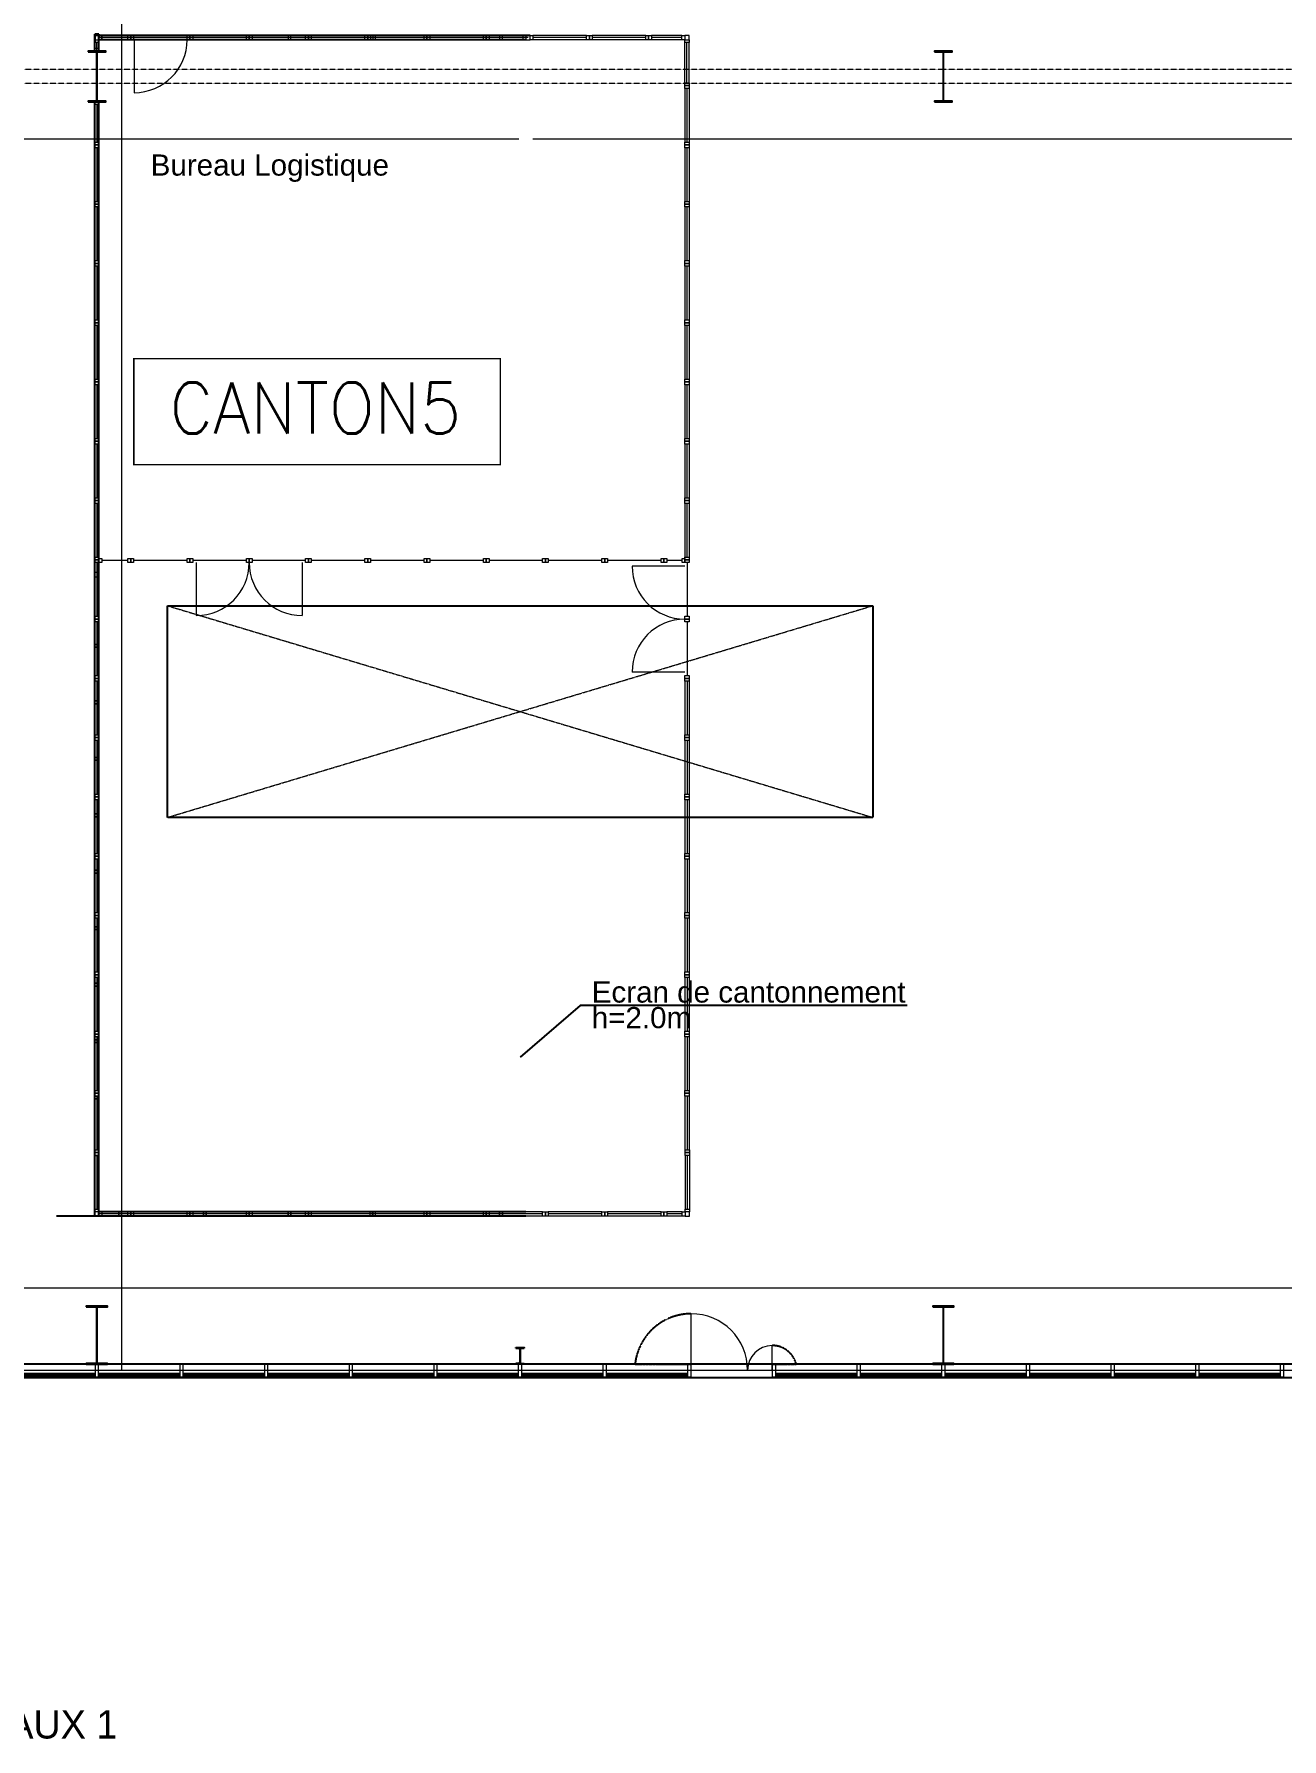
# Model space of a CAD drawing. Header units: metres. Extents: x 134472 to 303672, y 136880 to 366415.
# Drawn here: x 199207 to 216897, y 310791 to 334949 of the extents above; entities that cross this region are included whole.
import ezdxf
from ezdxf.enums import TextEntityAlignment as Align

# ---------------------------------------------------------------- set-up
doc = ezdxf.new("R2010")
doc.units = ezdxf.units.M
doc.header["$LTSCALE"] = 2
doc.header["$MEASUREMENT"] = 0
doc.linetypes.add('Planta_2$0$CACHE', pattern=[0.375, 0.25, -0.125])
doc.linetypes.add('STYLE_12', pattern=[0.46875, 0.3125, -0.15625])
for name, color, linetype in [('0.01', 8, 'Continuous'), ('0.1TEN', 133, 'Planta_2$0$CACHE'), ('1', 5, 'Continuous'), ('CFD-Text', 7, 'Continuous'), ('MOJI', 7, 'Continuous')]:
    doc.layers.add(name, color=color, linetype=linetype)
for name, color, linetype, lineweight in [('0.03', 151, 'Continuous', 5), ('0.03TEN', 8, 'STYLE_12', 5), ('0.10', 92, 'Continuous', 9), ('0.15', 5, 'Continuous', 15), ('0.30', 1, 'Continuous', 30), ('Bande blanche', 7, 'Continuous', 30)]:
    doc.layers.add(name, color=color, linetype=linetype, lineweight=lineweight)
doc.styles.add('A030-07$0$ROMANS', font='romans')
doc.styles.add('arial', font='arial.ttf')

# ---------------------------------------------------------------- blocks, each defined once
blk = doc.blocks.new('A$C40115CA1')
at = {"layer": '0.01', "flags": 128}
for points in [[(-3905, 0), (-7885, 0)], [(-3965, -60), (-7885, -60)], [(-3965, -16730), (-9965, -16730)]]:
    blk.add_lwpolyline(points, dxfattribs=at)
at = {"layer": '0.03'}
for p, q in [((-1100, 0), (-1532, 0, 0)), ((-9395, -245), (-9395, -100)), ((-8955, 0), (-9325, 0)), ((-8955, -30), (-9325, -30)), ((-8955, -60), (-9325, -60)), ((-8115, -30), (-8875, -30)), ((-8865, -60), (-8865, -810)), ((-7275, 0), (-8035, 0)), ((-7275, -30), (-8035, -30)), ((-7275, -60), (-8035, -60)), ((-6435, 0), (-7195, 0)), ((-6435, -30), (-7195, -30)), ((-6435, -60), (-7195, -60)), ((-5595, 0), (-6355, 0)), ((-5595, -30), (-6355, -30)), ((-5595, -60), (-6355, -60)), ((-4755, 0), (-5515, 0)), ((-4755, -30), (-5515, -30)), ((-4755, -60), (-5515, -60)), ((-3915, 0), (-4675, 0)), ((-3915, -30), (-4675, -30)), ((-3915, -60), (-4675, -60)), ((-3352, 0, 0), (-3835, 0)), ((-3352, -30, 0), (-3835, -30)), ((-3352, -60, 0), (-3835, -60)), ((-2452, 0, 0), (-3212, 0, 0)), ((-2452, -30, 0), (-3212, -30, 0)), ((-2452, -60, 0), (-3212, -60, 0)), ((-1612, 0, 0), (-2372, 0, 0)), ((-1612, -30, 0), (-2372, -30, 0)), ((-1612, -60, 0), (-2372, -60, 0)), ((-1100, -30), (-1532, -30, 0)), ((-1100, -60), (-1532, -60, 0)), ((-1060, -670), (-1060, -100)), ((-1030, -670), (-1030, -100)), ((-1000, -670), (-1000, -100)), ((-1060, -750), (-1060, -1510)), ((-1030, -750), (-1030, -1510)), ((-1000, -750), (-1000, -1510)), ((-9425, -980), (-9425, -1510)), ((-9395, -980), (-9395, -1510)), ((-9365, -980), (-9365, -1510)), ((-9425, -1590), (-9425, -2350)), ((-9395, -1590), (-9395, -2350)), ((-9365, -1590), (-9365, -2350)), ((-1060, -1590), (-1060, -2350)), ((-1030, -1590), (-1030, -2350)), ((-1000, -1590), (-1000, -2350)), ((-9425, -2430), (-9425, -3190)), ((-9395, -2430), (-9395, -3190)), ((-9365, -2430), (-9365, -3190)), ((-1060, -2430), (-1060, -3190)), ((-1030, -2430), (-1030, -3190)), ((-1000, -2430), (-1000, -3190)), ((-9425, -3270), (-9425, -4030)), ((-9395, -3270), (-9395, -4030)), ((-9365, -3270), (-9365, -4030)), ((-1060, -3270), (-1060, -4030)), ((-1030, -3270), (-1030, -4030)), ((-1000, -3270), (-1000, -4030)), ((-9425, -4110), (-9425, -4870)), ((-9395, -4110), (-9395, -4870)), ((-9365, -4110), (-9365, -4870)), ((-1060, -4110), (-1060, -4870)), ((-1030, -4110), (-1030, -4870)), ((-1000, -4110), (-1000, -4870)), ((-9425, -4950), (-9425, -5710)), ((-9395, -4950), (-9395, -5710)), ((-9365, -4950), (-9365, -5710)), ((-1060, -4950), (-1060, -5710)), ((-1030, -4950), (-1030, -5710)), ((-1000, -4950), (-1000, -5710)), ((-9425, -5790), (-9425, -6550)), ((-9395, -5790), (-9395, -6550)), ((-9365, -5790), (-9365, -6550)), ((-1060, -5790), (-1060, -6550)), ((-1030, -5790), (-1030, -6550)), ((-1000, -5790), (-1000, -6550)), ((-9425, -6630), (-9425, -7390)), ((-9395, -6630), (-9395, -7390)), ((-9365, -6630), (-9365, -7390)), ((-1057, -6630, 0), (-1057, -7390, 0)), ((-1030, -6630), (-1030, -7390)), ((-997, -6630, 0), (-997, -7390, 0)), ((-9425, -7470), (-9425, -8230)), ((-9395, -7470), (-9395, -8230)), ((-9365, -7470), (-9365, -8230)), ((-8955, -7440), (-9325, -7440)), ((-8115, -7440), (-8875, -7440)), ((-7275, -7440), (-8035, -7440)), ((-7985, -7470), (-7985, -8220)), ((-6435, -7440), (-7195, -7440)), ((-6485, -7470), (-6485, -8220)), ((-5595, -7440), (-6355, -7440)), ((-4755, -7440), (-5515, -7440)), ((-3915, -7440), (-4675, -7440)), ((-3075, -7440), (-3835, -7440)), ((-2235, -7440), (-2995, -7440)), ((-1395, -7440), (-2155, -7440)), ((-1097, -7440), (-1315, -7440)), ((-1027, -7470, 0), (-1027, -8230, 0)), ((-1057, -7520, 0), (-1807, -7520, 0)), ((-9425, -8310), (-9425, -9070)), ((-9395, -8310), (-9395, -9070)), ((-9365, -8310), (-9365, -9070)), ((-1027, -8310, 0), (-1027, -9070, 0)), ((-9425, -9150), (-9425, -9910)), ((-9395, -9150), (-9395, -9910)), ((-9365, -9150), (-9365, -9910)), ((-1057, -9020, 0), (-1807, -9020, 0)), ((-1057, -9150, 0), (-1057, -9910, 0)), ((-1027, -9150, 0), (-1027, -9910, 0)), ((-997, -9150, 0), (-997, -9910, 0)), ((-9425, -9990), (-9425, -10750)), ((-9395, -9990), (-9395, -10750)), ((-9365, -9990), (-9365, -10750)), ((-1057, -9990, 0), (-1057, -10750, 0)), ((-1027, -9990, 0), (-1027, -10750, 0)), ((-997, -9990, 0), (-997, -10750, 0)), ((-9425, -10830), (-9425, -11590)), ((-9395, -10830), (-9395, -11590)), ((-9365, -10830), (-9365, -11590)), ((-1057, -10830, 0), (-1057, -11590, 0)), ((-1027, -10830, 0), (-1027, -11590, 0)), ((-997, -10830, 0), (-997, -11590, 0)), ((-9425, -11670), (-9425, -12430)), ((-9395, -11670), (-9395, -12430)), ((-9365, -11670), (-9365, -12430)), ((-1057, -11670, 0), (-1057, -12430, 0)), ((-1027, -11670, 0), (-1027, -12430, 0)), ((-997, -11670, 0), (-997, -12430, 0)), ((-9425, -12510), (-9425, -13270)), ((-9395, -12510), (-9395, -13270)), ((-9365, -12510), (-9365, -13270)), ((-1057, -12510, 0), (-1057, -13270, 0)), ((-1027, -12510, 0), (-1027, -13270, 0)), ((-997, -12510, 0), (-997, -13270, 0)), ((-9425, -13350), (-9425, -14110)), ((-9395, -13350), (-9395, -14110)), ((-9365, -13350), (-9365, -14110)), ((-1057, -13350, 0), (-1057, -14110, 0)), ((-1027, -13350, 0), (-1027, -14110, 0)), ((-997, -13350, 0), (-997, -14110, 0)), ((-9425, -14190), (-9425, -14950)), ((-9395, -14190), (-9395, -14950)), ((-9365, -14190), (-9365, -14950)), ((-1057, -14190, 0), (-1057, -14950, 0)), ((-1027, -14190, 0), (-1027, -14950, 0)), ((-997, -14190, 0), (-997, -14950, 0)), ((-9425, -15030), (-9425, -15790)), ((-9395, -15030), (-9395, -15790)), ((-9365, -15030), (-9365, -15790)), ((-1057, -15030, 0), (-1057, -15790, 0)), ((-1025, -15030), (-1025, -15790)), ((-997, -15030, 0), (-997, -15790, 0)), ((-9425, -15870), (-9425, -16630)), ((-9395, -15870), (-9395, -16630)), ((-9365, -15870), (-9365, -16630)), ((-1055, -15870), (-1055, -16630)), ((-1025, -15870), (-1025, -16630)), ((-995, -15870), (-995, -16630)), ((-8955, -16670), (-9325, -16670)), ((-8955, -16700), (-9325, -16700)), ((-8955, -16730), (-9325, -16730)), ((-8115, -16670), (-8875, -16670)), ((-8115, -16700), (-8875, -16700)), ((-8115, -16730), (-8875, -16730)), ((-7275, -16670), (-8035, -16670)), ((-7275, -16700), (-8035, -16700)), ((-7275, -16730), (-8035, -16730)), ((-6435, -16670), (-7195, -16670)), ((-6435, -16700), (-7195, -16700)), ((-6435, -16730), (-7195, -16730)), ((-5525, -16670), (-6355, -16670)), ((-5525, -16700), (-6355, -16700)), ((-5525, -16730), (-6355, -16730)), ((-4755, -16670), (-5445, -16670)), ((-4755, -16700), (-5445, -16700)), ((-4755, -16730), (-5445, -16730)), ((-3915, -16670), (-4675, -16670)), ((-3915, -16700), (-4675, -16700)), ((-3915, -16730), (-4675, -16730)), ((-3075, -16670), (-3835, -16670)), ((-3075, -16700), (-3835, -16700)), ((-3075, -16730), (-3835, -16730)), ((-2235, -16670), (-2995, -16670)), ((-2235, -16700), (-2995, -16700)), ((-2235, -16730), (-2995, -16730)), ((-1395, -16670), (-2155, -16670)), ((-1395, -16700), (-2155, -16700)), ((-1395, -16730), (-2155, -16730)), ((-1095, -16670), (-1315, -16670)), ((-1095, -16700), (-1315, -16700)), ((-1095, -16730), (-1315, -16730))]:
    blk.add_line(p, q, dxfattribs=at)
for centre, start, end in [((-8865, -60), 270, 0), ((-7985, -7470), 270, 0), ((-6485, -7470), 180, 270), ((-1057, -7520, 0), 180, 270), ((-1057, -9020, 0), 90, 180)]:
    blk.add_arc(centre, 750, start, end, dxfattribs=at)
at = {"layer": '0.15'}
for p, q in [((-9425, -100), (-9425, -60)), ((-9425, -60), (-9365, -60)), ((-9365, -100), (-9425, -100)), ((-9425, -220), (-9425, -180)), ((-9425, -180), (-9365, -180)), ((-9365, -220), (-9425, -220)), ((-9365, -60), (-9365, 0)), ((-9365, 0), (-9325, 0)), ((-9365, -60), (-9365, -100)), ((-9325, -60), (-9365, -60)), ((-9365, -180), (-9365, -220)), ((-9325, 0), (-9325, -60)), ((-8955, -60), (-8955, 0)), ((-8955, 0), (-8915, 0)), ((-8915, -60), (-8955, -60)), ((-8915, 0), (-8915, -60)), ((-9425, -980), (-9425, -940)), ((-9425, -940), (-9365, -940)), ((-9365, -940), (-9365, -980)), ((-9365, -980), (-9425, -980)), ((-9425, -1550), (-9425, -1510)), ((-9425, -1510), (-9365, -1510)), ((-9365, -1550), (-9425, -1550)), ((-9365, -1510), (-9365, -1550)), ((-9365, -16730), (-9365, -16670)), ((-9365, -16670), (-9325, -16670)), ((-9325, -16730), (-9365, -16730)), ((-9325, -16670), (-9325, -16730)), ((-8955, -16730), (-8955, -16670)), ((-8955, -16670), (-8915, -16670)), ((-8915, -16730), (-8955, -16730)), ((-8915, -16670), (-8915, -16730))]:
    blk.add_line(p, q, dxfattribs=at)
for points in [[(-1060, -60), (-1100, -60), (-1100, 0), (-1060, 0)], [(-1000, 0), (-1060, 0), (-1060, -60), (-1000, -60)], [(-9365, 0), (-9425, 0), (-9425, -60), (-9365, -60)], [(-8875, -60), (-8915, -60), (-8915, 0), (-8875, 0)], [(-8075, -60), (-8115, -60), (-8115, 0), (-8075, 0)], [(-8035, -60), (-8075, -60), (-8075, 0), (-8035, 0)], [(-7235, -60), (-7275, -60), (-7275, 0), (-7235, 0)], [(-7195, -60), (-7235, -60), (-7235, 0), (-7195, 0)], [(-6395, -60), (-6435, -60), (-6435, 0), (-6395, 0)], [(-6355, -60), (-6395, -60), (-6395, 0), (-6355, 0)], [(-5555, -60), (-5595, -60), (-5595, 0), (-5555, 0)], [(-5515, -60), (-5555, -60), (-5555, 0), (-5515, 0)], [(-4715, -60), (-4755, -60), (-4755, 0), (-4715, 0)], [(-4675, -60), (-4715, -60), (-4715, 0), (-4675, 0)], [(-3875, -60), (-3915, -60), (-3915, 0), (-3875, 0)], [(-3835, -60), (-3875, -60), (-3875, 0), (-3835, 0)], [(-1060, -100), (-1060, -60), (-1000, -60), (-1000, -100)], [(-1060, -710), (-1060, -670), (-1000, -670), (-1000, -710)], [(-1000, -710), (-1000, -750), (-1060, -750), (-1060, -710)], [(-9365, -1550), (-9365, -1590), (-9425, -1590), (-9425, -1550)], [(-1000, -1510), (-1000, -1550), (-1060, -1550), (-1060, -1510)], [(-1000, -1550), (-1000, -1590), (-1060, -1590), (-1060, -1550)], [(-9365, -2350), (-9365, -2390), (-9425, -2390), (-9425, -2350)], [(-9365, -2390), (-9365, -2430), (-9425, -2430), (-9425, -2390)], [(-1000, -2350), (-1000, -2390), (-1060, -2390), (-1060, -2350)], [(-1000, -2390), (-1000, -2430), (-1060, -2430), (-1060, -2390)], [(-9365, -3190), (-9365, -3230), (-9425, -3230), (-9425, -3190)], [(-9365, -3230), (-9365, -3270), (-9425, -3270), (-9425, -3230)], [(-1000, -3190), (-1000, -3230), (-1060, -3230), (-1060, -3190)], [(-1000, -3230), (-1000, -3270), (-1060, -3270), (-1060, -3230)], [(-9365, -4030), (-9365, -4070), (-9425, -4070), (-9425, -4030)], [(-9365, -4070), (-9365, -4110), (-9425, -4110), (-9425, -4070)], [(-1000, -4030), (-1000, -4070), (-1060, -4070), (-1060, -4030)], [(-1000, -4070), (-1000, -4110), (-1060, -4110), (-1060, -4070)], [(-9365, -4870), (-9365, -4910), (-9425, -4910), (-9425, -4870)], [(-9365, -4910), (-9365, -4950), (-9425, -4950), (-9425, -4910)], [(-1000, -4870), (-1000, -4910), (-1060, -4910), (-1060, -4870)], [(-1000, -4910), (-1000, -4950), (-1060, -4950), (-1060, -4910)], [(-9365, -5710), (-9365, -5750), (-9425, -5750), (-9425, -5710)], [(-9365, -5750), (-9365, -5790), (-9425, -5790), (-9425, -5750)], [(-1000, -5710), (-1000, -5750), (-1060, -5750), (-1060, -5710)], [(-1000, -5750), (-1000, -5790), (-1060, -5790), (-1060, -5750)], [(-9365, -6550), (-9365, -6590), (-9425, -6590), (-9425, -6550)], [(-9365, -6590), (-9365, -6630), (-9425, -6630), (-9425, -6590)], [(-1000, -6550), (-1000, -6590), (-1060, -6590), (-1060, -6550)], [(-1000, -6590), (-1000, -6630), (-1060, -6630), (-1060, -6590)], [(-9365, -7390), (-9365, -7430), (-9425, -7430), (-9425, -7390)], [(-9365, -7430), (-9365, -7470), (-9425, -7470), (-9425, -7430)], [(-9325, -7470), (-9365, -7470), (-9365, -7410), (-9325, -7410)], [(-8915, -7470), (-8955, -7470), (-8955, -7410), (-8915, -7410)], [(-8875, -7470), (-8915, -7470), (-8915, -7410), (-8875, -7410)], [(-8075, -7470), (-8115, -7470), (-8115, -7410), (-8075, -7410)], [(-8035, -7470), (-8075, -7470), (-8075, -7410), (-8035, -7410)], [(-7235, -7470), (-7275, -7470), (-7275, -7410), (-7235, -7410)], [(-7195, -7470), (-7235, -7470), (-7235, -7410), (-7195, -7410)], [(-6395, -7470), (-6435, -7470), (-6435, -7410), (-6395, -7410)], [(-6355, -7470), (-6395, -7470), (-6395, -7410), (-6355, -7410)], [(-5555, -7470), (-5595, -7470), (-5595, -7410), (-5555, -7410)], [(-5515, -7470), (-5555, -7470), (-5555, -7410), (-5515, -7410)], [(-4715, -7470), (-4755, -7470), (-4755, -7410), (-4715, -7410)], [(-4675, -7470), (-4715, -7470), (-4715, -7410), (-4675, -7410)], [(-3875, -7470), (-3915, -7470), (-3915, -7410), (-3875, -7410)], [(-3835, -7470), (-3875, -7470), (-3875, -7410), (-3835, -7410)], [(-3035, -7470), (-3075, -7470), (-3075, -7410), (-3035, -7410)], [(-2995, -7470), (-3035, -7470), (-3035, -7410), (-2995, -7410)], [(-2195, -7470), (-2235, -7470), (-2235, -7410), (-2195, -7410)], [(-2155, -7470), (-2195, -7470), (-2195, -7410), (-2155, -7410)], [(-1355, -7470), (-1395, -7470), (-1395, -7410), (-1355, -7410)], [(-1315, -7470), (-1355, -7470), (-1355, -7410), (-1315, -7410)], [(-9365, -8230), (-9365, -8270), (-9425, -8270), (-9425, -8230)], [(-9365, -8270), (-9365, -8310), (-9425, -8310), (-9425, -8270)], [(-9365, -9070), (-9365, -9110), (-9425, -9110), (-9425, -9070)], [(-9365, -9110), (-9365, -9150), (-9425, -9150), (-9425, -9110)], [(-9365, -9910), (-9365, -9950), (-9425, -9950), (-9425, -9910)], [(-9365, -9950), (-9365, -9990), (-9425, -9990), (-9425, -9950)], [(-9365, -10750), (-9365, -10790), (-9425, -10790), (-9425, -10750)], [(-9365, -10790), (-9365, -10830), (-9425, -10830), (-9425, -10790)], [(-9365, -11590), (-9365, -11630), (-9425, -11630), (-9425, -11590)], [(-9365, -11630), (-9365, -11670), (-9425, -11670), (-9425, -11630)], [(-9365, -12430), (-9365, -12470), (-9425, -12470), (-9425, -12430)], [(-9365, -12470), (-9365, -12510), (-9425, -12510), (-9425, -12470)], [(-9365, -13270), (-9365, -13310), (-9425, -13310), (-9425, -13270)], [(-9365, -13310), (-9365, -13350), (-9425, -13350), (-9425, -13310)], [(-9365, -14110), (-9365, -14150), (-9425, -14150), (-9425, -14110)], [(-9365, -14150), (-9365, -14190), (-9425, -14190), (-9425, -14150)], [(-9365, -14950), (-9365, -14990), (-9425, -14990), (-9425, -14950)], [(-9365, -14990), (-9365, -15030), (-9425, -15030), (-9425, -14990)], [(-9365, -15790), (-9365, -15830), (-9425, -15830), (-9425, -15790)], [(-9365, -15830), (-9365, -15870), (-9425, -15870), (-9425, -15830)], [(-995, -15790), (-995, -15830), (-1055, -15830), (-1055, -15790)], [(-995, -15830), (-995, -15870), (-1055, -15870), (-1055, -15830)], [(-9365, -16630), (-9365, -16670), (-9425, -16670), (-9425, -16630)], [(-995, -16630), (-995, -16670), (-1055, -16670), (-1055, -16630)], [(-9365, -16670), (-9425, -16670), (-9425, -16730), (-9365, -16730)], [(-8875, -16730), (-8915, -16730), (-8915, -16670), (-8875, -16670)], [(-8075, -16730), (-8115, -16730), (-8115, -16670), (-8075, -16670)], [(-8035, -16730), (-8075, -16730), (-8075, -16670), (-8035, -16670)], [(-7235, -16730), (-7275, -16730), (-7275, -16670), (-7235, -16670)], [(-7195, -16730), (-7235, -16730), (-7235, -16670), (-7195, -16670)], [(-6395, -16730), (-6435, -16730), (-6435, -16670), (-6395, -16670)], [(-6355, -16730), (-6395, -16730), (-6395, -16670), (-6355, -16670)], [(-4715, -16730), (-4755, -16730), (-4755, -16670), (-4715, -16670)], [(-4675, -16730), (-4715, -16730), (-4715, -16670), (-4675, -16670)], [(-3875, -16730), (-3915, -16730), (-3915, -16670), (-3875, -16670)], [(-3835, -16730), (-3875, -16730), (-3875, -16670), (-3835, -16670)], [(-3035, -16730), (-3075, -16730), (-3075, -16670), (-3035, -16670)], [(-2995, -16730), (-3035, -16730), (-3035, -16670), (-2995, -16670)], [(-2195, -16730), (-2235, -16730), (-2235, -16670), (-2195, -16670)], [(-2155, -16730), (-2195, -16730), (-2195, -16670), (-2155, -16670)], [(-1355, -16730), (-1395, -16730), (-1395, -16670), (-1355, -16670)], [(-1315, -16730), (-1355, -16730), (-1355, -16670), (-1315, -16670)], [(-1055, -16730), (-1095, -16730), (-1095, -16670), (-1055, -16670)], [(-995, -16670), (-1055, -16670), (-1055, -16730), (-995, -16730)]]:
    blk.add_lwpolyline(points, close=True, dxfattribs=at)
at = {"layer": '0.15', "elevation": 0}
for points in [[(-3312, -60), (-3352, -60), (-3352, 0), (-3312, 0)], [(-3252, 0), (-3312, 0), (-3312, -60), (-3252, -60)], [(-3212, -60), (-3252, -60), (-3252, 0), (-3212, 0)], [(-2412, -60), (-2452, -60), (-2452, 0), (-2412, 0)], [(-2372, -60), (-2412, -60), (-2412, 0), (-2372, 0)], [(-1572, -60), (-1612, -60), (-1612, 0), (-1572, 0)], [(-1532, -60), (-1572, -60), (-1572, 0), (-1532, 0)], [(-1057, -7470), (-1097, -7470), (-1097, -7410), (-1057, -7410)], [(-997, -7390), (-997, -7430), (-1057, -7430), (-1057, -7390)], [(-997, -7430), (-997, -7470), (-1057, -7470), (-1057, -7430)], [(-997, -8230), (-997, -8270), (-1057, -8270), (-1057, -8230)], [(-997, -8270), (-997, -8310), (-1057, -8310), (-1057, -8270)], [(-997, -9070), (-997, -9110), (-1057, -9110), (-1057, -9070)], [(-997, -9110), (-997, -9150), (-1057, -9150), (-1057, -9110)], [(-997, -9910), (-997, -9950), (-1057, -9950), (-1057, -9910)], [(-997, -9950), (-997, -9990), (-1057, -9990), (-1057, -9950)], [(-997, -10750), (-997, -10790), (-1057, -10790), (-1057, -10750)], [(-997, -10790), (-997, -10830), (-1057, -10830), (-1057, -10790)], [(-997, -11590), (-997, -11630), (-1057, -11630), (-1057, -11590)], [(-997, -11630), (-997, -11670), (-1057, -11670), (-1057, -11630)], [(-997, -12430), (-997, -12470), (-1057, -12470), (-1057, -12430)], [(-997, -12470), (-997, -12510), (-1057, -12510), (-1057, -12470)], [(-997, -13270), (-997, -13310), (-1057, -13310), (-1057, -13270)], [(-997, -13310), (-997, -13350), (-1057, -13350), (-1057, -13310)], [(-997, -14110), (-997, -14150), (-1057, -14150), (-1057, -14110)], [(-997, -14150), (-997, -14190), (-1057, -14190), (-1057, -14150)], [(-997, -14950), (-997, -14990), (-1057, -14990), (-1057, -14950)], [(-997, -14990), (-997, -15030), (-1057, -15030), (-1057, -14990)]]:
    blk.add_lwpolyline(points, close=True, dxfattribs=at)
at = {"layer": '0.15'}
for points in [[(-5525, -16730), (-5485, -16730), (-5485, -16670), (-5525, -16670)], [(-5485, -16730), (-5445, -16730), (-5445, -16670), (-5485, -16670)]]:
    blk.add_3dface(points, dxfattribs=at)
at = {"layer": 'Bande blanche'}
blk.add_line((-9425, 0), (-9425, -100), dxfattribs=at)

msp = doc.modelspace()

# ---------------------------------------------------------------- linework, layer by layer
at = {"layer": '0.01', "linetype": 'Continuous'}
for p, q in [((263046.586, 316099.317), (169926.586, 316099.317)), ((218046.586, 315909.317), (169926.586, 315909.317))]:
    msp.add_line(p, q, dxfattribs=at)
at = {"layer": '0.01', "flags": 128}
for points in [[(202206.586, 334929.317), (200066.586, 334929.317)], [(200066.586, 334709.317), (200066.586, 334929.317)], [(200126.586, 334709.317), (200126.586, 334929.317)], [(202206.586, 334869.317), (200126.586, 334869.317)], [(206239.596, 334929.317), (202206.586, 334929.317)], [(206179.596, 334869.317), (202206.586, 334869.317)], [(200066.586, 326449.317), (200066.586, 333989.317)], [(200126.586, 326449.317), (200126.586, 333989.317)], [(200066.586, 318199.317), (200066.586, 326449.317)], [(200126.586, 318199.317), (200126.586, 326449.317)], [(206179.596, 318259.317), (200126.586, 318259.317)], [(206179.596, 318199.317), (200126.586, 318199.317)], [(200071.586, 315963.317), (198921.586, 315963.317)], [(200071.586, 315919.317), (198921.586, 315919.317)], [(201271.586, 315963.317), (200121.586, 315963.317)], [(201271.586, 315919.317), (200121.586, 315919.317)], [(202471.586, 315963.317), (201321.586, 315963.317)], [(202471.586, 315919.317), (201321.586, 315919.317)], [(203671.586, 315963.317), (202521.586, 315963.317)], [(203671.586, 315919.317), (202521.586, 315919.317)], [(204871.586, 315963.317), (203721.586, 315963.317)], [(204871.586, 315919.317), (203721.586, 315919.317)], [(206071.586, 315963.317), (204921.586, 315963.317)], [(206071.586, 315919.317), (204921.586, 315919.317)], [(207271.586, 315963.317), (206121.586, 315963.317)], [(207271.586, 315919.317), (206121.586, 315919.317)], [(208471.586, 315963.317), (207321.586, 315963.317)], [(208471.586, 315919.317), (207321.586, 315919.317)], [(210871.586, 315963.317), (209721.586, 315963.317)], [(210871.586, 315919.317), (209721.586, 315919.317)], [(212071.586, 315963.317), (210921.586, 315963.317)], [(212071.586, 315919.317), (210921.586, 315919.317)], [(213271.586, 315963.317), (212121.586, 315963.317)], [(213271.586, 315919.317), (212121.586, 315919.317)], [(214471.586, 315963.317), (213321.586, 315963.317)], [(214471.586, 315919.317), (213321.586, 315919.317)], [(215671.586, 315963.317), (214521.586, 315963.317)], [(215671.586, 315919.317), (214521.586, 315919.317)], [(216871.586, 315963.317), (215721.586, 315963.317)], [(216871.586, 315919.317), (215721.586, 315919.317)]]:
    msp.add_lwpolyline(points, dxfattribs=at)
at = {"layer": '0.03', "flags": 128}
for points in [[(206209.596, 334899.317), (200126.586, 334899.317)], [(206179.596, 318229.317), (200126.586, 318229.317)], [(208521.586, 316015.317), (208521.586, 316815.317)], [(209671.586, 316015.317), (209671.586, 316365.317)], [(209671.586, 316009.317), (208521.586, 316009.317)], [(200071.586, 315941.317), (198921.586, 315941.317)], [(201271.586, 315941.317), (200121.586, 315941.317)], [(202471.586, 315941.317), (201321.586, 315941.317)], [(203671.586, 315941.317), (202521.586, 315941.317)], [(204871.586, 315941.317), (203721.586, 315941.317)], [(206071.586, 315941.317), (204921.586, 315941.317)], [(207271.586, 315941.317), (206121.586, 315941.317)], [(208471.586, 315941.317), (207321.586, 315941.317)], [(210871.586, 315941.317), (209721.586, 315941.317)], [(212071.586, 315941.317), (210921.586, 315941.317)], [(213271.586, 315941.317), (212121.586, 315941.317)], [(214471.586, 315941.317), (213321.586, 315941.317)], [(215671.586, 315941.317), (214521.586, 315941.317)], [(216871.586, 315941.317), (215721.586, 315941.317)]]:
    msp.add_lwpolyline(points, dxfattribs=at)
for points in [[(209321.586, 316015.317, 0.414213562), (208521.586, 316815.317)], [(209671.586, 316365.317, 0.414213562), (209321.586, 316015.317)]]:
    msp.add_lwpolyline(points, format="xyb", dxfattribs=at)
at = {"layer": '0.03TEN', "linetype": 'Continuous', "lineweight": 0}
for p, q in [((200446.586, 351750.317), (200446.586, 316015.317)), ((157846.586, 333465.91), (206076.586, 333465.91)), ((206276.586, 333465.91), (260066.586, 333465.91)), ((157846.586, 317182.723), (200446.586, 317182.723)), ((200446.586, 317182.723), (272536.586, 317182.723))]:
    msp.add_line(p, q, dxfattribs=at)
at = {"layer": '0.03TEN', "flags": 128}
for points in [[(200090.086, 334449.317), (188103.086, 334449.317)], [(212090.086, 334449.317), (200103.086, 334449.317)], [(223930.086, 334449.317), (212103.086, 334449.317)], [(200090.086, 334249.317), (188103.086, 334249.317)], [(212090.086, 334249.317), (200103.086, 334249.317)], [(223930.086, 334249.317), (212103.086, 334249.317)], [(201096.586, 323849.317), (211096.586, 326849.317)], [(201096.586, 326849.317), (211096.586, 323849.317)]]:
    msp.add_lwpolyline(points, dxfattribs=at)
at = {"layer": '0.10'}
for points in [[(200071.586, 315919.317), (200121.586, 315919.317), (200121.586, 316099.317), (200071.586, 316099.317)], [(201271.586, 315919.317), (201321.586, 315919.317), (201321.586, 316099.317), (201271.586, 316099.317)], [(202471.586, 315919.317), (202521.586, 315919.317), (202521.586, 316099.317), (202471.586, 316099.317)], [(203671.586, 315919.317), (203721.586, 315919.317), (203721.586, 316099.317), (203671.586, 316099.317)], [(204871.586, 315919.317), (204921.586, 315919.317), (204921.586, 316099.317), (204871.586, 316099.317)], [(206071.586, 315919.317), (206121.586, 315919.317), (206121.586, 316099.317), (206071.586, 316099.317)], [(207271.586, 315919.317), (207321.586, 315919.317), (207321.586, 316099.317), (207271.586, 316099.317)], [(208471.586, 315919.317), (208521.586, 315919.317), (208521.586, 316099.317), (208471.586, 316099.317)], [(209671.586, 315919.317), (209721.586, 315919.317), (209721.586, 316099.317), (209671.586, 316099.317)], [(210871.586, 315919.317), (210921.586, 315919.317), (210921.586, 316099.317), (210871.586, 316099.317)], [(212071.586, 315919.317), (212121.586, 315919.317), (212121.586, 316099.317), (212071.586, 316099.317)], [(213271.586, 315919.317), (213321.586, 315919.317), (213321.586, 316099.317), (213271.586, 316099.317)], [(214471.586, 315919.317), (214521.586, 315919.317), (214521.586, 316099.317), (214471.586, 316099.317)], [(215671.586, 315919.317), (215721.586, 315919.317), (215721.586, 316099.317), (215671.586, 316099.317)], [(216871.586, 315919.317), (216921.586, 315919.317), (216921.586, 316099.317), (216871.586, 316099.317)]]:
    msp.add_lwpolyline(points, close=True, dxfattribs=at)
at = {"layer": '0.15'}
for points in [[(200126.586, 334869.317), (200166.586, 334869.317), (200166.586, 334929.317), (200126.586, 334929.317)], [(202806.586, 334869.317), (202846.586, 334869.317), (202846.586, 334929.317), (202806.586, 334929.317)], [(204006.586, 334869.317), (204046.586, 334869.317), (204046.586, 334929.317), (204006.586, 334929.317)], [(205806.586, 334869.317), (205846.586, 334869.317), (205846.586, 334929.317), (205806.586, 334929.317)], [(200126.586, 327259.317), (200126.586, 327319.317), (200066.586, 327319.317), (200066.586, 327259.317)], [(200126.586, 326259.317), (200126.586, 326299.317), (200066.586, 326299.317), (200066.586, 326259.317)], [(200066.586, 326259.317), (200066.586, 326299.317), (200126.586, 326299.317), (200126.586, 326259.317)], [(200126.586, 325459.317), (200126.586, 325499.317), (200066.586, 325499.317), (200066.586, 325459.317)], [(200066.586, 325459.317), (200066.586, 325499.317), (200126.586, 325499.317), (200126.586, 325459.317)], [(200126.586, 324659.317), (200126.586, 324699.317), (200066.586, 324699.317), (200066.586, 324659.317)], [(200066.586, 324659.317), (200066.586, 324699.317), (200126.586, 324699.317), (200126.586, 324659.317)], [(200126.586, 323859.317), (200126.586, 323899.317), (200066.586, 323899.317), (200066.586, 323859.317)], [(200066.586, 323859.317), (200066.586, 323899.317), (200126.586, 323899.317), (200126.586, 323859.317)], [(200126.586, 323059.317), (200126.586, 323099.317), (200066.586, 323099.317), (200066.586, 323059.317)], [(200066.586, 323059.317), (200066.586, 323099.317), (200126.586, 323099.317), (200126.586, 323059.317)], [(200126.586, 322259.317), (200126.586, 322299.317), (200066.586, 322299.317), (200066.586, 322259.317)], [(200066.586, 322259.317), (200066.586, 322299.317), (200126.586, 322299.317), (200126.586, 322259.317)], [(200126.586, 321459.317), (200126.586, 321499.317), (200066.586, 321499.317), (200066.586, 321459.317)], [(200066.586, 321459.317), (200066.586, 321499.317), (200126.586, 321499.317), (200126.586, 321459.317)], [(200126.586, 320659.317), (200126.586, 320699.317), (200066.586, 320699.317), (200066.586, 320659.317)], [(200066.586, 320659.317), (200066.586, 320699.317), (200126.586, 320699.317), (200126.586, 320659.317)], [(200126.586, 319859.317), (200126.586, 319899.317), (200066.586, 319899.317), (200066.586, 319859.317)], [(200066.586, 319859.317), (200066.586, 319899.317), (200126.586, 319899.317), (200126.586, 319859.317)], [(200126.586, 319059.317), (200126.586, 319099.317), (200066.586, 319099.317), (200066.586, 319059.317)], [(200066.586, 319059.317), (200066.586, 319099.317), (200126.586, 319099.317), (200126.586, 319059.317)], [(200126.586, 318199.317), (200126.586, 318259.317), (200066.586, 318259.317), (200066.586, 318199.317)], [(200406.586, 318199.317), (200446.586, 318199.317), (200446.586, 318259.317), (200406.586, 318259.317)], [(200406.586, 318259.317), (200446.586, 318259.317), (200446.586, 318199.317), (200406.586, 318199.317)], [(201606.586, 318199.317), (201646.586, 318199.317), (201646.586, 318259.317), (201606.586, 318259.317)], [(201606.586, 318259.317), (201646.586, 318259.317), (201646.586, 318199.317), (201606.586, 318199.317)], [(202806.586, 318199.317), (202846.586, 318199.317), (202846.586, 318259.317), (202806.586, 318259.317)], [(202806.586, 318259.317), (202846.586, 318259.317), (202846.586, 318199.317), (202806.586, 318199.317)], [(204006.586, 318199.317), (204046.586, 318199.317), (204046.586, 318259.317), (204006.586, 318259.317)], [(205806.586, 318199.317), (205846.586, 318199.317), (205846.586, 318259.317), (205806.586, 318259.317)], [(205806.586, 318259.317), (205846.586, 318259.317), (205846.586, 318199.317), (205806.586, 318199.317)], [(205806.586, 318199.317), (205846.586, 318199.317), (205846.586, 318259.317), (205806.586, 318259.317)]]:
    msp.add_3dface(points, dxfattribs=at)
at = {"layer": '0.1TEN', "ltscale": 10}
msp.add_lwpolyline([(201096.586, 326849.317), (211096.586, 326849.317), (211096.586, 323849.317), (201096.586, 323849.317)], close=True, dxfattribs=at)
at = {"layer": '0.1TEN', "flags": 128}
for points in [[(208521.586, 316815.317, 0.383728037), (207726.008, 316099.317)], [(210011.356, 316099.317, 0.344881464), (209671.586, 316365.317)]]:
    msp.add_lwpolyline(points, format="xyb", dxfattribs=at)
at = {"layer": '0.1TEN', "lineweight": 25, "ltscale": 10, "const_width": 20, "flags": 128}
msp.add_lwpolyline([(153966.774, 316015.317), (276226.397, 316015.317)], dxfattribs=at)
at = {"layer": '0.1TEN', "flags": 128}
for points in [[(207726.008, 316099.317), (208521.586, 316099.317)], [(209671.586, 316099.317), (210011.356, 316099.317)]]:
    msp.add_lwpolyline(points, dxfattribs=at)
at = {"layer": '0.30'}
for p, q in [((200066.586, 334949.317), (200126.586, 334949.317)), ((200066.586, 334949.317), (200066.586, 334909.317)), ((200126.586, 334949.317), (200126.586, 334909.317))]:
    msp.add_line(p, q, dxfattribs=at)
at = {"layer": '1', "color": 5, "linetype": 'Continuous', "ltscale": 2}
for p, q in [((206036.586, 316329.517), (206036.586, 316339.317)), ((206036.586, 316329.517), (206078.486, 316329.517)), ((206093.486, 316314.517), (206093.486, 316124.117)), ((206099.686, 316314.517), (206099.686, 316124.117)), ((206114.686, 316329.517), (206156.586, 316329.517)), ((206078.486, 316109.117), (206036.586, 316109.117)), ((206114.686, 316109.117), (206156.586, 316109.117))]:
    msp.add_line(p, q, dxfattribs=at)
at = {"layer": '1', "color": 5, "linetype": 'Continuous', "ltscale": 2410.095415}
for points in [[(199971.586, 334699.317), (200221.586, 334699.317), (200221.586, 334709.317), (199971.586, 334709.317), (199971.586, 334699.317)], [(200093.586, 333999.317), (200099.586, 333999.317), (200099.586, 334699.317), (200093.586, 334699.317), (200093.586, 333999.317)], [(211971.586, 334699.317), (212221.586, 334699.317), (212221.586, 334709.317), (211971.586, 334709.317), (211971.586, 334699.317)], [(212093.586, 333999.317), (212099.586, 333999.317), (212099.586, 334699.317), (212093.586, 334699.317), (212093.586, 333999.317)], [(199971.586, 333989.317), (200221.586, 333989.317), (200221.586, 333999.317), (199971.586, 333999.317), (199971.586, 333989.317)], [(211971.586, 333989.317), (212221.586, 333989.317), (212221.586, 333999.317), (211971.586, 333999.317), (211971.586, 333989.317)], [(199946.586, 316911.317), (200246.586, 316911.317), (200246.586, 316923.317), (199946.586, 316923.317), (199946.586, 316911.317)], [(200093.586, 316111.317), (200099.586, 316111.317), (200099.586, 316911.317), (200093.586, 316911.317), (200093.586, 316111.317)], [(211946.586, 316911.317), (212246.586, 316911.317), (212246.586, 316923.317), (211946.586, 316923.317), (211946.586, 316911.317)], [(212093.586, 316111.317), (212099.586, 316111.317), (212099.586, 316911.317), (212093.586, 316911.317), (212093.586, 316111.317)], [(199946.586, 316099.317), (200246.586, 316099.317), (200246.586, 316111.317), (199946.586, 316111.317), (199946.586, 316099.317)], [(211946.586, 316099.317), (212246.586, 316099.317), (212246.586, 316111.317), (211946.586, 316111.317), (211946.586, 316099.317)]]:
    msp.add_lwpolyline(points, close=True, dxfattribs=at)
at = {"layer": '1', "color": 5, "linetype": 'Continuous', "ltscale": 2}
for points in [[(206036.586, 316339.317), (206156.586, 316339.317), (206156.586, 316329.517)], [(206156.586, 316109.117), (206156.586, 316099.317), (206036.586, 316099.317), (206036.586, 316109.117)]]:
    msp.add_lwpolyline(points, dxfattribs=at)
for centre, start, end in [((206078.486, 316314.517), 0, 90), ((206114.686, 316314.517), 90, 180), ((206078.486, 316124.117), 270, 0), ((206114.686, 316124.117), 180, 270)]:
    msp.add_arc(centre, 15, start, end, dxfattribs=at)
at = {"layer": 'CFD-Text', "const_width": 20}
msp.add_lwpolyline([(200621.046, 328848.703), (205817.383, 328848.703), (205817.383, 330348.703), (200621.046, 330348.703)], close=True, dxfattribs=at)
at = {"layer": 'MOJI', "flags": 128}
msp.add_lwpolyline([(211583.182, 321181.518), (206948.76, 321181.518), (206096.586, 320451.583)], dxfattribs=at)

# ---------------------------------------------------------------- block references
msp.add_blockref('A$C40115CA1', (209491.141, 334929.317))

# ---------------------------------------------------------------- texts
at = {"layer": 'CFD-Text', "style": 'A030-07$0$ROMANS', "width": 0.945519}
msp.add_text('CANTON5', height=723.8155, rotation=0.0000289, dxfattribs=at).set_placement((203197.294, 329649.715), align=Align.MIDDLE_CENTER)
at = {"layer": 'MOJI', "insert": (200859.764, 333243.905), "char_height": 300, "width": 5066.7737, "attachment_point": 1, "style": 'arial'}
msp.add_mtext('Bureau Logistique', dxfattribs=at)
at = {"layer": 'MOJI', "attachment_point": 1, "style": 'arial'}
for s, insert, char_height, width, line_spacing_factor in [('Ecran de cantonnement h=2.0m', (207111.985, 321525.001), 300, 4675.6027, 0.725792), ('\\fMS UI Gothic|b0|i0|c0|p39;PLATEAUX 1', (197146.321, 311196.477), 400, 13020.29728, 0.6)]:
    msp.add_mtext(s, dxfattribs=dict(at, insert=insert, char_height=char_height, width=width, line_spacing_factor=line_spacing_factor))

doc.saveas('drawing.dxf')
